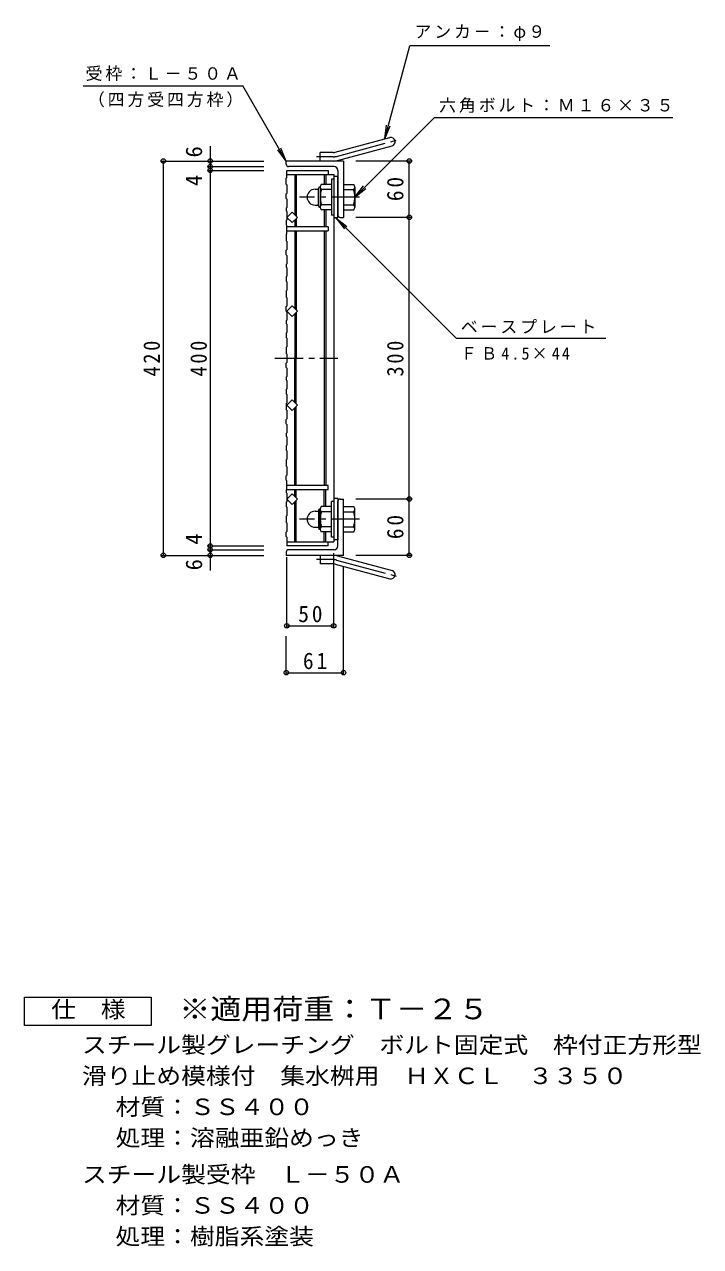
# Model space of a CAD drawing. Units: millimetres at full size, sheet at 1:6. Extents: x -696 to 1000, y -824 to 773.
# Drawn here: x 280 to 1000, y -641 to 660 of the extents above; entities that cross this region are included whole.
import ezdxf
from ezdxf.enums import TextEntityAlignment as Align

# ---------------------------------------------------------------- set-up
doc = ezdxf.new("R2010")
doc.units = ezdxf.units.MM
doc.header["$LTSCALE"] = 6
doc.header["$PDMODE"] = 32
doc.header["$PDSIZE"] = 4.8
doc.linetypes.add('CHAIN1', pattern=[8, 5, -1, 1, -1])
doc.linetypes.add('CHAIN2', pattern=[12, 9, -1, 1, -1])
for name, color, linetype, lineweight in [('E-1', 2, 'Continuous', 9), ('E-2', 3, 'Continuous', 9), ('E-4', 7, 'Continuous', 9), ('E-5', 7, 'Continuous', 9), ('F-5_F-5ﾚｲﾔ', 2, 'Continuous', 9)]:
    doc.layers.add(name, color=color, linetype=linetype, lineweight=lineweight)
doc.styles.add('ＭＳ ゴシック', font='')
doc.styles.get('ＭＳ ゴシック').set_extended_font_data('MS Gothic')

msp = doc.modelspace()

# ---------------------------------------------------------------- linework, layer by layer
at = {"layer": 'E-1'}
for p, q in [((611.014, 524.143), (669.205, 539.735)), ((594.869, 514.836), (594.869, 523.836)), ((608.684, 523.836), (594.869, 523.836)), ((613.343, 515.45), (671.534, 531.042)), ((619.869, 514.836), (558.869, 514.836)), ((558.869, 511.336), (558.869, 514.836)), ((609.869, 508.836), (561.369, 508.836)), ((619.869, 514.836), (619.869, 454.836)), ((607.069, 495.336), (607.069, 457.336)), ((609.369, 495.336), (607.069, 495.336)), ((613.869, 504.836), (613.869, 457.329)), ((613.869, 454.336), (613.869, 498.336)), ((589.559, 484.836), (593.069, 484.836)), ((593.069, 467.136), (593.069, 485.536)), ((594.869, 487.336), (595.069, 487.336)), ((595.069, 487.086), (595.069, 465.586)), ((607.069, 489.836), (596.108, 489.836)), ((607.069, 484.336), (596.108, 484.336)), ((619.869, 489.836), (630.831, 489.836)), ((619.869, 484.336), (630.831, 484.336)), ((632.069, 487.336), (631.869, 487.336)), ((631.869, 487.086), (631.869, 465.586)), ((589.569, 467.836), (593.069, 467.836)), ((594.869, 465.336), (595.069, 465.336)), ((607.069, 468.336), (596.108, 468.336)), ((607.069, 462.836), (596.108, 462.836)), ((609.369, 457.336), (607.069, 457.336)), ((619.869, 468.336), (630.831, 468.336)), ((619.869, 462.836), (630.831, 462.836)), ((632.069, 465.336), (631.869, 465.336)), ((616.369, 454.836), (619.869, 454.836)), ((594.869, 144.338), (595.069, 144.338)), ((595.069, 122.588), (595.069, 144.088)), ((607.069, 146.838), (596.108, 146.838)), ((607.069, 114.338), (607.069, 152.338)), ((609.369, 152.338), (607.069, 152.338)), ((613.869, 155.338), (613.869, 111.338)), ((613.869, 104.838), (613.869, 152.345)), ((616.369, 154.838), (619.869, 154.838)), ((619.869, 94.838), (619.869, 154.838)), ((619.869, 146.838), (630.831, 146.838)), ((632.069, 144.338), (631.869, 144.338)), ((631.869, 122.588), (631.869, 144.088)), ((589.569, 141.838), (593.069, 141.838)), ((593.069, 142.538), (593.069, 124.138)), ((607.069, 141.338), (596.108, 141.338)), ((619.869, 141.338), (630.831, 141.338)), ((589.559, 124.837), (593.069, 124.837)), ((594.869, 122.338), (595.069, 122.338)), ((607.069, 125.338), (596.108, 125.338)), ((607.069, 119.838), (596.108, 119.838)), ((619.869, 125.338), (630.831, 125.338)), ((619.869, 119.838), (630.831, 119.838)), ((632.069, 122.338), (631.869, 122.338)), ((609.369, 114.338), (607.069, 114.338)), ((558.869, 98.338), (558.869, 94.838)), ((619.869, 94.838), (558.869, 94.838)), ((609.869, 100.838), (561.369, 100.838)), ((594.869, 94.838), (594.869, 85.838)), ((613.343, 94.224), (671.534, 78.632)), ((608.684, 85.838), (594.869, 85.838)), ((611.014, 85.531), (669.205, 69.939))]:
    msp.add_line(p, q, dxfattribs=at)
at = {"layer": 'E-1', "linetype": 'CHAIN2'}
for p, q in [((612.178, 519.796), (677.345, 537.257)), ((608.684, 519.336), (591.064, 519.336)), ((608.684, 90.338), (591.064, 90.338)), ((612.178, 89.878), (677.345, 72.416))]:
    msp.add_line(p, q, dxfattribs=at)
at = {"layer": 'E-1', "linetype": 'CHAIN1'}
for p, q in [((636.986, 476.336), (572.768, 476.336)), ((636.986, 133.338), (572.768, 133.338))]:
    msp.add_line(p, q, dxfattribs=at)
at = {"layer": 'E-1'}
for centre, radius, start, end in [((670.369, 535.388), 4.5, 285.00014, 104.99991), ((608.684, 532.836), 9, 270, 285.00002), ((561.369, 511.336), 2.5, 180, 270), ((608.684, 532.836), 18, 270, 285), ((609.869, 504.836), 4, 0, 90), ((589.559, 476.346), 8.49, 90, 180), ((594.869, 485.536), 1.8, 90, 180), ((599.229, 487.086), 4.16, 138.61835, 221.37988), ((619.069, 476.336), 24, 160.52881, 199.47119), ((607.869, 476.336), 24, 340.52881, 19.47119), ((627.709, 487.086), 4.16, 318.62012, 41.38165), ((589.569, 476.336), 8.5, 180, 270), ((594.869, 467.136), 1.8, 180, 270), ((599.229, 465.586), 4.16, 138.62012, 221.38165), ((616.369, 457.336), 2.5, 180, 270), ((627.709, 465.586), 4.16, 318.61835, 41.37988), ((594.869, 142.538), 1.8, 90, 180), ((599.229, 144.088), 4.16, 138.61835, 221.37988), ((616.369, 152.338), 2.5, 90, 180), ((627.709, 144.088), 4.16, 318.62012, 41.38165), ((589.569, 133.338), 8.5, 90, 180), ((589.559, 133.328), 8.49, 180, 270), ((619.069, 133.338), 24, 160.52881, 199.47119), ((607.869, 133.338), 24, 340.52881, 19.47119), ((594.869, 124.138), 1.8, 180, 270), ((599.229, 122.588), 4.16, 138.62012, 221.38165), ((627.709, 122.588), 4.16, 318.61835, 41.37988), ((609.869, 104.838), 4, 270, 0), ((561.369, 98.338), 2.5, 90, 180), ((608.684, 76.838), 18, 75, 90), ((608.684, 76.838), 9, 74.99998, 90), ((670.369, 74.286), 4.5, 255.00009, 74.99986)]:
    msp.add_arc(centre, radius, start, end, dxfattribs=at)
at = {"layer": 'E-1', "linetype": 'CHAIN2'}
for centre, start, end in [((608.684, 532.836), 270, 284.99995), ((608.684, 76.838), 75.00005, 90)]:
    msp.add_arc(centre, 13.5, start, end, dxfattribs=at)
at = {"layer": 'E-2'}
for p, q in [((559.369, 497.102), (558.569, 496.585)), ((558.569, 489.869), (558.569, 496.585)), ((559.369, 504.836), (603.369, 504.836)), ((559.369, 497.102), (559.369, 504.836)), ((559.369, 500.336), (609.369, 500.336)), ((567.869, 500.336), (567.869, 457.65)), ((569.369, 500.336), (569.369, 456.15)), ((599.369, 500.336), (599.369, 489.836)), ((600.869, 500.336), (600.869, 489.836)), ((603.369, 504.836), (603.369, 500.336)), ((609.369, 500.336), (609.369, 109.336)), ((613.869, 498.336), (609.369, 498.336)), ((613.869, 454.336), (613.869, 498.336)), ((558.569, 489.869), (559.369, 489.351)), ((559.369, 489.351), (559.369, 480.227)), ((558.569, 479.709), (559.369, 480.227)), ((558.569, 474.869), (558.569, 479.709)), ((558.569, 474.869), (559.369, 474.351)), ((559.369, 474.351), (559.369, 465.227)), ((558.569, 464.709), (559.369, 465.227)), ((558.569, 464.709), (558.569, 461.744)), ((559.369, 461.227), (558.569, 461.744)), ((559.369, 461.227), (559.369, 452.102)), ((599.369, 462.836), (599.369, 444.836)), ((600.869, 462.836), (600.869, 444.836)), ((558.569, 451.585), (559.369, 452.102)), ((558.569, 451.585), (558.569, 446.744)), ((558.569, 446.744), (559.369, 446.227)), ((559.369, 437.102), (559.369, 446.227)), ((603.369, 444.836), (559.369, 444.836)), ((567.869, 452.022), (567.869, 444.836)), ((569.369, 453.522), (569.369, 444.836)), ((603.369, 444.836), (603.369, 440.336)), ((613.869, 454.336), (609.369, 454.336)), ((558.569, 436.585), (559.369, 437.102)), ((558.569, 436.585), (558.569, 429.869)), ((559.369, 429.351), (558.569, 429.869)), ((559.369, 440.336), (603.369, 440.336)), ((567.869, 440.336), (567.869, 357.65)), ((569.369, 440.336), (569.369, 356.15)), ((599.369, 440.336), (599.369, 169.336)), ((600.869, 440.336), (600.869, 169.336)), ((558.569, 419.709), (559.369, 420.227)), ((558.569, 414.869), (558.569, 419.709)), ((559.369, 429.351), (559.369, 420.227)), ((558.569, 414.869), (559.369, 414.351)), ((558.569, 404.709), (559.369, 405.227)), ((558.569, 404.709), (558.569, 401.744)), ((559.369, 414.351), (559.369, 405.227)), ((559.369, 401.227), (558.569, 401.744)), ((558.569, 391.585), (559.369, 392.102)), ((558.569, 391.585), (558.569, 386.744)), ((559.369, 401.227), (559.369, 392.102)), ((558.569, 386.744), (559.369, 386.227)), ((559.369, 386.227), (559.369, 377.102)), ((558.569, 376.585), (559.369, 377.102)), ((558.569, 376.585), (558.569, 369.869)), ((559.369, 369.351), (558.569, 369.869)), ((559.369, 369.351), (559.369, 360.227)), ((558.569, 359.709), (559.369, 360.227)), ((558.569, 354.869), (558.569, 359.709)), ((558.569, 354.869), (559.369, 354.351)), ((559.369, 354.351), (559.369, 345.227)), ((567.869, 352.022), (567.869, 304.837)), ((569.369, 353.522), (569.369, 304.837)), ((558.569, 344.709), (559.369, 345.227)), ((558.569, 344.709), (558.569, 341.744)), ((559.369, 341.227), (558.569, 341.744)), ((559.369, 341.227), (559.369, 332.102)), ((558.569, 331.585), (559.369, 332.102)), ((558.569, 331.585), (558.569, 326.744)), ((558.569, 326.744), (559.369, 326.227)), ((559.369, 326.227), (559.369, 317.102)), ((558.569, 316.585), (559.369, 317.102)), ((558.569, 316.585), (558.569, 309.869)), ((559.369, 309.351), (558.569, 309.869)), ((558.569, 299.709), (559.369, 300.227)), ((558.569, 294.869), (558.569, 299.709)), ((559.369, 309.351), (559.369, 300.227)), ((567.869, 257.651), (567.869, 304.837)), ((569.369, 256.151), (569.369, 304.837)), ((558.569, 294.869), (559.369, 294.351)), ((559.369, 294.351), (559.369, 285.227)), ((558.569, 284.709), (559.369, 285.227)), ((558.569, 284.709), (558.569, 281.744)), ((559.369, 281.227), (558.569, 281.744)), ((559.369, 281.227), (559.369, 272.102)), ((558.569, 271.585), (559.369, 272.102)), ((558.569, 271.585), (558.569, 266.744)), ((558.569, 266.744), (559.369, 266.227)), ((559.369, 266.227), (559.369, 257.102)), ((558.569, 256.585), (559.369, 257.102)), ((558.569, 256.585), (558.569, 249.869)), ((559.369, 249.351), (558.569, 249.869)), ((559.369, 249.351), (559.369, 240.227)), ((567.869, 169.338), (567.869, 252.024)), ((569.369, 169.338), (569.369, 253.524)), ((558.569, 239.709), (559.369, 240.227)), ((558.569, 234.869), (558.569, 239.709)), ((558.569, 234.869), (559.369, 234.351)), ((559.369, 234.351), (559.369, 225.227)), ((558.569, 224.709), (559.369, 225.227)), ((558.569, 224.709), (558.569, 221.744)), ((559.369, 221.227), (558.569, 221.744)), ((558.569, 211.585), (559.369, 212.102)), ((558.569, 211.585), (558.569, 206.744)), ((559.369, 221.227), (559.369, 212.102)), ((558.569, 206.744), (559.369, 206.227)), ((558.569, 196.585), (559.369, 197.102)), ((558.569, 196.585), (558.569, 189.869)), ((559.369, 206.227), (559.369, 197.102)), ((559.369, 189.351), (558.569, 189.869)), ((559.369, 189.351), (559.369, 180.227)), ((558.569, 179.709), (559.369, 180.227)), ((558.569, 174.869), (558.569, 179.709)), ((558.569, 174.869), (559.369, 174.351)), ((559.369, 164.835), (559.369, 174.351)), ((603.369, 169.336), (559.369, 169.336)), ((603.369, 164.835), (603.369, 169.336)), ((558.569, 164.709), (559.369, 165.227)), ((558.569, 164.709), (558.569, 161.744)), ((559.369, 161.227), (558.569, 161.744)), ((559.369, 164.835), (603.369, 164.835)), ((559.369, 161.227), (559.369, 152.102)), ((567.869, 157.651), (567.869, 164.838)), ((569.369, 156.151), (569.369, 164.838)), ((599.369, 146.836), (599.369, 164.835)), ((600.869, 146.836), (600.869, 164.835)), ((558.569, 151.585), (559.369, 152.102)), ((558.569, 151.585), (558.569, 146.744)), ((558.569, 146.744), (559.369, 146.227)), ((559.369, 146.227), (559.369, 137.102)), ((567.869, 109.338), (567.869, 152.024)), ((569.369, 109.338), (569.369, 153.524)), ((613.869, 155.336), (609.369, 155.336)), ((613.869, 155.336), (613.869, 111.336)), ((558.569, 136.585), (559.369, 137.102)), ((558.569, 136.585), (558.569, 129.869)), ((559.369, 129.351), (558.569, 129.869)), ((558.569, 119.709), (559.369, 120.227)), ((558.569, 114.869), (558.569, 119.709)), ((559.369, 129.351), (559.369, 120.227)), ((599.369, 109.336), (599.369, 119.836)), ((600.869, 109.336), (600.869, 119.836)), ((558.569, 114.869), (559.369, 114.351)), ((559.369, 114.351), (559.369, 104.836)), ((559.369, 109.336), (609.369, 109.336)), ((603.369, 104.836), (559.369, 104.836)), ((603.369, 104.836), (603.369, 109.336)), ((613.869, 111.336), (609.369, 111.336))]:
    msp.add_line(p, q, dxfattribs=at)
at = {"layer": 'E-2', "linetype": 'CHAIN1'}
msp.add_line((546.763, 304.837), (613.872, 304.837), dxfattribs=at)
at = {"layer": 'E-2'}
for points in [[(559.369, 454.836), (565.026, 460.493), (570.683, 454.836), (565.026, 449.179)], [(559.369, 354.836), (565.026, 360.493), (570.683, 354.836), (565.026, 349.179)], [(559.369, 254.838), (565.026, 249.181), (570.683, 254.838), (565.026, 260.495)], [(559.369, 154.838), (565.026, 149.181), (570.683, 154.838), (565.026, 160.495)]]:
    msp.add_lwpolyline(points, close=True, dxfattribs=at)
at = {"layer": 'E-4'}
for p, q in [((477.869, 530.582), (477.869, 508.836)), ((426.069, 514.836), (534.869, 514.836)), ((427.869, 514.836), (427.869, 94.836)), ((476.069, 508.836), (534.869, 508.836)), ((477.869, 508.836), (477.869, 504.836)), ((691.669, 514.836), (632.869, 514.836)), ((689.869, 454.836), (689.869, 514.836)), ((476.069, 504.836), (534.869, 504.836)), ((477.869, 504.836), (477.869, 104.836)), ((691.669, 454.836), (632.869, 454.836)), ((689.869, 154.835), (689.869, 454.836)), ((691.669, 154.835), (632.869, 154.835)), ((689.869, 94.836), (689.869, 154.835)), ((476.069, 104.836), (534.869, 104.836)), ((477.869, 104.836), (477.869, 100.836)), ((426.069, 94.836), (534.869, 94.836)), ((476.069, 100.836), (534.869, 100.836)), ((477.869, 100.836), (477.869, 78.831)), ((559.369, 18.036), (559.369, 92.836)), ((609.369, 18.036), (609.369, 97.336)), ((691.669, 94.836), (632.869, 94.836)), ((619.869, -31.964), (619.869, 82.838)), ((559.369, 19.836), (609.369, 19.836)), ((558.869, -31.964), (558.869, 8.891)), ((558.869, -30.164), (619.869, -30.164))]:
    msp.add_line(p, q, dxfattribs=at)
for p in [(427.869, 514.836), (477.869, 514.836), (477.869, 508.836), (689.869, 514.836), (477.869, 504.836), (689.869, 454.836), (689.869, 154.835), (477.869, 104.836), (427.869, 94.836), (477.869, 100.836), (477.869, 94.836), (689.869, 94.836), (559.369, 19.836), (609.369, 19.836), (558.869, -30.164), (619.869, -30.164)]:
    msp.add_point(p, dxfattribs=at)
at = {"layer": 'E-5'}
for p, q in [((663.818, 538.292), (690.408, 637.529)), ((839.408, 637.529), (690.408, 637.529)), ((342.575, 595.021), (512.575, 595.021)), ((558.869, 514.836), (512.575, 595.021)), ((663.818, 538.292), (665.776, 553.163)), ((663.818, 538.292), (669.558, 552.15)), ((558.869, 514.836), (549.738, 526.737)), ((558.869, 514.836), (553.129, 528.694)), ((631.869, 476.337), (641.001, 488.237)), ((631.869, 476.337), (643.77, 485.468)), ((611.619, 454.336), (620.751, 442.436)), ((611.619, 454.336), (623.519, 445.204))]:
    msp.add_line(p, q, dxfattribs=at)
for points in [[(631.869, 476.337), (716.661, 561.128), (970.661, 561.128)], [(611.619, 454.336), (739.816, 326.139), (899.316, 326.139)]]:
    msp.add_lwpolyline(points, dxfattribs=at)
at = {"layer": 'F-5_F-5ﾚｲﾔ'}
msp.add_lwpolyline([(279.965, -405.83), (279.965, -375.83), (414.964, -375.83), (414.964, -405.83)], close=True, dxfattribs=at)

# ---------------------------------------------------------------- texts
at = {"layer": 'E-4', "color": 2, "style": 'ＭＳ ゴシック'}
for s, p in [('6', (474.474, 518.582)), ('4', (474.474, 488.125)), ('4', (474.474, 106.292)), ('6', (474.474, 78.831))]:
    msp.add_text(s, height=17.6, rotation=90, dxfattribs=at).set_placement(p, align=Align.BOTTOM_LEFT)
at = {"layer": 'E-4', "color": 2, "char_height": 17.6, "attachment_point": 7, "rotation": 90, "style": 'ＭＳ ゴシック'}
for s, insert in [('\\T1.27;\\W0.95;60', (683.869, 472.086)), ('\\T1.27;\\W0.9;420', (424.474, 285.336)), ('\\T1.27;\\W0.9;400', (474.474, 285.336)), ('\\T1.27;\\W0.9;300', (683.869, 285.336)), ('\\T1.27;\\W0.95;60', (683.869, 112.086))]:
    msp.add_mtext(s, dxfattribs=dict(at, insert=insert))
at = {"layer": 'E-4', "color": 2, "char_height": 17.6, "attachment_point": 7, "style": 'ＭＳ ゴシック'}
for s, insert in [('\\T1.27;\\W0.95;50', (571.619, 23.436)), ('\\T1.27;\\W0.95;61', (576.619, -26.564))]:
    msp.add_mtext(s, dxfattribs=dict(at, insert=insert))
at = {"layer": 'E-5', "char_height": 13.2, "attachment_point": 7, "style": 'ＭＳ ゴシック'}
for s, insert in [('\\T1.17;アンカ－：φ９', (695.408, 642.529)), ('\\T1.17;受枠：Ｌ－５０Ａ', (345.075, 600.021)), ('\\T1.17;（四方受四方枠）', (347.575, 572.021)), ('\\T1.17;六角ボルト：Ｍ１６×３５', (721.661, 566.128)), ('\\T1.17;ベースプレート', (744.816, 331.139)), ('\\T1.26;\\W0.95;ＦＢ4.5×44', (744.816, 303.139))]:
    msp.add_mtext(s, dxfattribs=dict(at, insert=insert))
at = {"layer": 'F-5_F-5ﾚｲﾔ', "style": 'ＭＳ ゴシック', "width": 1.1}
for s, p in [('仕\u3000様', (308.465, -402.83)), ('スチール製グレーチング\u3000ボルト固定式\u3000枠付正方形型', (341.218, -440.582)), ('滑り止め模様付\u3000集水桝用\u3000ＨＸＣＬ\u3000３３５０', (341.218, -473.582)), ('材質：ＳＳ４００', (377.046, -506.582)), ('処理：溶融亜鉛めっき', (377.046, -539.582)), ('スチール製受枠\u3000Ｌ－５０Ａ', (341.218, -578.582)), ('材質：ＳＳ４００', (377.046, -611.582)), ('処理：樹脂系塗装', (377.046, -644.582))]:
    msp.add_text(s, height=17.6, dxfattribs=at).set_placement(p, align=Align.BOTTOM_LEFT)
at = {"layer": 'F-5_F-5ﾚｲﾔ', "color": 3, "style": 'ＭＳ ゴシック', "width": 1.1}
msp.add_text('※適用荷重：Ｔ－２５', height=21.99, dxfattribs=at).set_placement((444.964, -405.83), align=Align.BOTTOM_LEFT)

doc.saveas('drawing.dxf')
